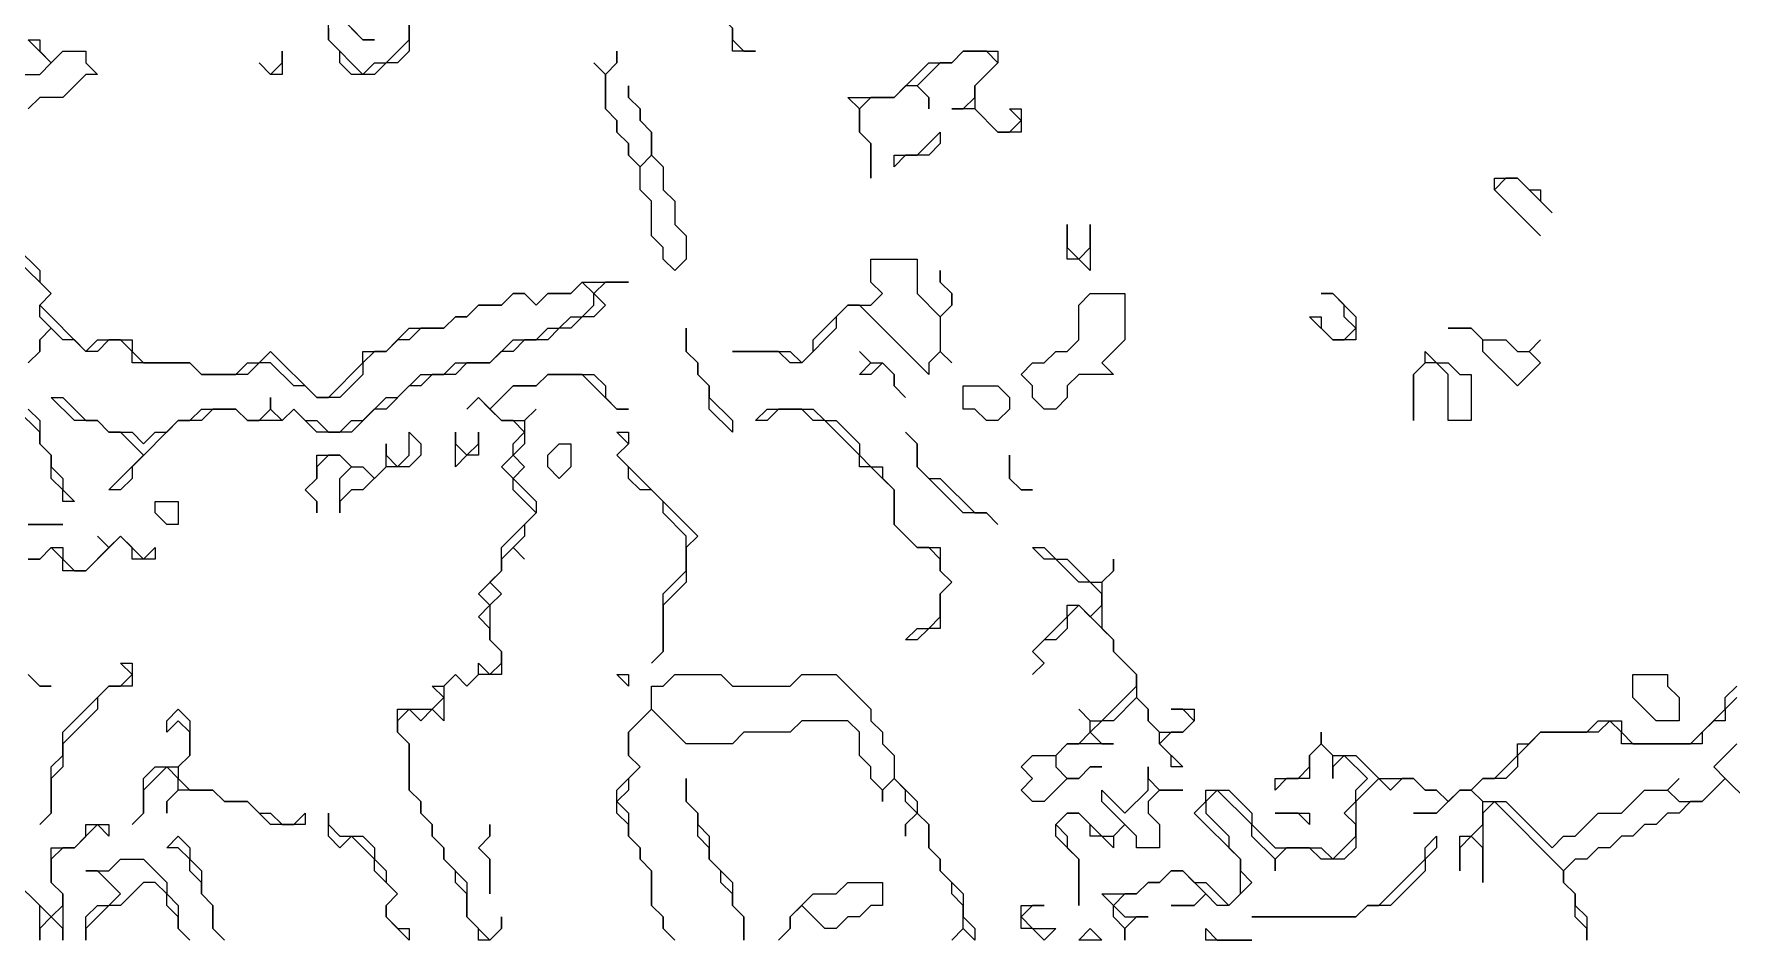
# Model space of a CAD drawing. Header units: metres. Extents: x 0 to 96.9, y 0 to 54.3.
# Drawn here: x 62.75 to 77.45, y 0 to 7.85 of the extents above; entities that cross this region are included whole.
import ezdxf

# ---------------------------------------------------------------- set-up
doc = ezdxf.new("R2010")
doc.units = ezdxf.units.M

msp = doc.modelspace()

# ---------------------------------------------------------------- linework, layer by layer
for points in [[(68.8, 7.7), (68.8, 7.9), (68.7, 8), (68.7, 8.2), (68.6, 8.3), (68.6, 8.4), (68.5, 8.5), (68.3, 8.5), (68.2, 8.6), (68.1, 8.5), (68.2, 8.6), (68.3, 8.6), (68.4, 8.5), (68.6, 8.5), (68.6, 8.4), (68.7, 8.3), (68.7, 8), (68.8, 7.9), (68.8, 7.8), (68.9, 7.7), (69, 7.7)], [(64.8, 7.5), (64.7, 7.6), (64.8, 7.5), (64.9, 7.6), (64.9, 7.7), (64.9, 7.5)], [(68.3, 5.8), (68.2, 5.9), (68.2, 6), (68.1, 6.1), (68.1, 6.4), (68, 6.5), (68, 6.7), (67.9, 6.8), (67.9, 6.9), (67.8, 7), (67.8, 7.1), (67.7, 7.2), (67.7, 7.5), (67.6, 7.6), (67.7, 7.5), (67.8, 7.6), (67.8, 7.7), (67.8, 7.6), (67.7, 7.5), (67.7, 7.2), (67.8, 7.1), (67.8, 7), (67.9, 6.9), (67.9, 6.8), (68, 6.7), (68.1, 6.8), (68.1, 7), (68, 7.1), (68, 7.2), (67.9, 7.3), (67.9, 7.4), (67.9, 7.3), (68, 7.2), (68, 7.1), (68.1, 7), (68.1, 6.8), (68.2, 6.7), (68.2, 6.5), (68.3, 6.4), (68.3, 6.2), (68.4, 6.1), (68.4, 5.9)], [(70, 6.6), (70, 6.9), (69.9, 7), (69.9, 7.2), (69.8, 7.3), (70.2, 7.3), (70.5, 7.6), (70.7, 7.6), (70.8, 7.7), (71.1, 7.7), (71.1, 7.6), (70.9, 7.4), (70.9, 7.2), (71.1, 7), (71.2, 7), (71.3, 7.1), (71.2, 7.2), (71.3, 7.2), (71.3, 7), (71.1, 7), (70.9, 7.2), (70.7, 7.2), (70.8, 7.2), (70.9, 7.3), (70.9, 7.4), (71.1, 7.6), (71, 7.7), (70.8, 7.7), (70.7, 7.6), (70.6, 7.6), (70.4, 7.4), (70.5, 7.3), (70.5, 7.2), (70.5, 7.3), (70.4, 7.4), (70.3, 7.4), (70.2, 7.3), (70, 7.3), (69.9, 7.2), (69.9, 7), (70, 6.9)], [(70.2, 6.7), (70.2, 6.8), (70.4, 6.8), (70.6, 7), (70.6, 6.9), (70.5, 6.8), (70.3, 6.8)], [(75.8, 6.1), (75.4, 6.5), (75.4, 6.6), (75.6, 6.6), (75.7, 6.5), (75.8, 6.5), (75.8, 6.4), (75.9, 6.3), (75.6, 6.6), (75.5, 6.6), (75.4, 6.5)], [(71.9, 5.8), (71.8, 5.9), (71.7, 5.9), (71.7, 6.2), (71.7, 6), (71.8, 5.9), (71.9, 6), (71.9, 6.2)], [(70.5, 4.9), (69.9, 5.5), (69.8, 5.5), (69.7, 5.4), (69.7, 5.3), (69.4, 5), (69.3, 5), (69.2, 5.1), (68.8, 5.1), (69.3, 5.1), (69.4, 5), (69.5, 5.1), (69.5, 5.2), (69.8, 5.5), (70, 5.5), (70.1, 5.6), (70, 5.7), (70, 5.9), (70.4, 5.9), (70.4, 5.6), (70.6, 5.4), (70.7, 5.5), (70.7, 5.6), (70.6, 5.7), (70.6, 5.8), (70.6, 5.7), (70.7, 5.6), (70.7, 5.5), (70.6, 5.4), (70.6, 5.1), (70.7, 5), (70.6, 5.1), (70.5, 5)], [(71.5, 4.6), (71.4, 4.7), (71.4, 4.8), (71.3, 4.9), (71.4, 5), (71.5, 5), (71.6, 5.1), (71.7, 5.1), (71.8, 5.2), (71.8, 5.5), (71.9, 5.6), (72.2, 5.6), (72.2, 5.2), (72, 5), (72.1, 4.9), (71.8, 4.9), (71.7, 4.8), (71.7, 4.7), (71.6, 4.6)], [(74, 5.2), (73.8, 5.4), (73.9, 5.4), (73.9, 5.3), (74, 5.2), (74.1, 5.2), (74.2, 5.3), (74.1, 5.4), (74.1, 5.5), (74, 5.6), (73.9, 5.6), (74, 5.6), (74.2, 5.4), (74.2, 5.2)], [(68.8, 4.4), (68.6, 4.6), (68.6, 4.8), (68.5, 4.9), (68.5, 5), (68.4, 5.1), (68.4, 5.3), (68.4, 5.1), (68.5, 5), (68.5, 4.9), (68.6, 4.8), (68.6, 4.7), (68.8, 4.5)], [(75.6, 4.8), (75.3, 5.1), (75.3, 5.2), (75.2, 5.3), (75, 5.3), (75.2, 5.3), (75.3, 5.2), (75.5, 5.2), (75.6, 5.1), (75.7, 5.1), (75.8, 5.2), (75.7, 5.1), (75.8, 5)], [(70.3, 4.7), (70.2, 4.8), (70.2, 4.9), (70.1, 5), (70, 4.9), (69.9, 4.9), (70, 5), (69.9, 5.1), (70, 5), (70.1, 5), (70.2, 4.9), (70.2, 4.8)], [(74.7, 4.5), (74.7, 4.9), (74.8, 5), (74.8, 5.1), (74.9, 5), (75, 5), (75.1, 4.9), (75.2, 4.9), (75.2, 4.5), (75, 4.5), (75, 4.9), (74.9, 5), (74.8, 5), (74.7, 4.9)], [(66.6, 0), (66.6, 0.1), (66.5, 0.2), (66.5, 0.4), (66.4, 0.5), (66.4, 0.6), (66.3, 0.7), (66.3, 0.8), (66.2, 0.9), (66.2, 1), (66.1, 1.1), (66.1, 1.2), (66, 1.3), (66, 1.7), (65.9, 1.8), (65.9, 2), (66.2, 2), (66.3, 2.1), (66.2, 2.2), (66.3, 2.2), (66.4, 2.3), (66.5, 2.2), (66.6, 2.3), (66.6, 2.4), (66.7, 2.3), (66.8, 2.4), (66.8, 2.5), (66.7, 2.6), (66.7, 2.7), (66.6, 2.8), (66.7, 2.9), (66.6, 3), (66.8, 3.2), (66.8, 3.4), (67.1, 3.7), (66.9, 3.9), (66.9, 4), (66.8, 4.1), (66.9, 4.2), (66.9, 4.3), (67, 4.4), (66.9, 4.5), (66.8, 4.5), (66.6, 4.7), (66.5, 4.6), (66.6, 4.7), (66.7, 4.6), (66.9, 4.8), (67.1, 4.8), (67.2, 4.9), (67.6, 4.9), (67.7, 4.8), (67.7, 4.7), (67.8, 4.6), (67.9, 4.6), (67.8, 4.6), (67.5, 4.9), (67.2, 4.9), (67.1, 4.8), (66.9, 4.8), (66.7, 4.6), (66.8, 4.5), (67, 4.5), (67.1, 4.6), (67, 4.5), (67, 4.3), (66.9, 4.2), (67, 4.1), (66.9, 4), (67.1, 3.8), (67.1, 3.7), (67, 3.6), (67, 3.5), (66.9, 3.4), (67, 3.3), (66.9, 3.4), (66.8, 3.3), (66.8, 3.2), (66.7, 3.1), (66.8, 3), (66.7, 2.9), (66.7, 2.6), (66.8, 2.5), (66.8, 2.3), (66.6, 2.3), (66.5, 2.2), (66.4, 2.3), (66.3, 2.2), (66.3, 1.9), (66.2, 2), (66.1, 1.9), (66, 2), (65.9, 1.9), (65.9, 1.8), (66, 1.7), (66, 1.3), (66.1, 1.2), (66.1, 1.1), (66.2, 1), (66.2, 0.9), (66.3, 0.8), (66.3, 0.7), (66.5, 0.5), (66.5, 0.2), (66.7, 0), (66.8, 0.1), (66.8, 0.2), (66.8, 0.1), (66.7, 0)], [(71, 4.5), (70.9, 4.6), (70.8, 4.6), (70.8, 4.8), (71.1, 4.8), (71.2, 4.7), (71.2, 4.6), (71.1, 4.5)], [(70.3, 2.6), (70.4, 2.7), (70.5, 2.7), (70.6, 2.8), (70.6, 3), (70.7, 3.1), (70.6, 3.2), (70.6, 3.3), (70.5, 3.4), (70.4, 3.4), (70.2, 3.6), (70.2, 3.9), (70, 4.1), (69.9, 4.1), (69.9, 4.2), (69.6, 4.5), (69.5, 4.5), (69.4, 4.6), (69.2, 4.6), (69.1, 4.5), (69, 4.5), (69.1, 4.6), (69.5, 4.6), (69.6, 4.5), (69.7, 4.5), (69.9, 4.3), (69.9, 4.2), (70, 4.1), (70.1, 4.1), (70.1, 4), (70.2, 3.9), (70.2, 3.6), (70.4, 3.4), (70.6, 3.4), (70.6, 3.2), (70.7, 3.1), (70.6, 3), (70.6, 2.7), (70.5, 2.7), (70.4, 2.6)], [(65.2, 3.7), (65.2, 3.8), (65.1, 3.9), (65.2, 4), (65.2, 4.2), (65.4, 4.2), (65.5, 4.1), (65.6, 4.1), (65.7, 4), (65.8, 4.1), (65.8, 4.3), (65.8, 4.2), (65.9, 4.1), (66, 4.2), (66, 4.4), (66.1, 4.3), (66.1, 4.2), (66, 4.1), (65.8, 4.1), (65.6, 3.9), (65.5, 3.9), (65.4, 3.8), (65.4, 3.7), (65.4, 4), (65.5, 4.1), (65.4, 4.2), (65.3, 4.2), (65.2, 4.1), (65.2, 4), (65.1, 3.9), (65.2, 3.8)], [(66.4, 4.1), (66.4, 4.4), (66.4, 4.3), (66.5, 4.2), (66.6, 4.3), (66.6, 4.4), (66.6, 4.2), (66.5, 4.2)], [(67.3, 4), (67.2, 4.1), (67.2, 4.2), (67.3, 4.3), (67.4, 4.3), (67.4, 4.1)], [(68.1, 2.4), (68.2, 2.5), (68.2, 3), (68.4, 3.2), (68.4, 3.5), (68.2, 3.7), (68.2, 3.8), (68.1, 3.9), (68, 3.9), (67.9, 4), (67.9, 4.1), (67.8, 4.2), (67.9, 4.3), (67.8, 4.4), (67.9, 4.4), (67.9, 4.3), (67.8, 4.2), (68.5, 3.5), (68.4, 3.4), (68.4, 3.1), (68.2, 2.9), (68.2, 2.5)], [(71.1, 3.6), (71, 3.7), (70.8, 3.7), (70.4, 4.1), (70.4, 4.3), (70.3, 4.4), (70.4, 4.3), (70.4, 4.1), (70.5, 4), (70.6, 4), (70.9, 3.7), (71, 3.7)], [(71.3, 3.9), (71.2, 4), (71.2, 4.2), (71.2, 4), (71.3, 3.9), (71.4, 3.9)], [(63.9, 3.6), (63.8, 3.7), (63.8, 3.8), (64, 3.8), (64, 3.6)], [(71.4, 1.2), (71.3, 1.3), (71.4, 1.4), (71.3, 1.5), (71.4, 1.6), (71.6, 1.6), (71.7, 1.7), (71.8, 1.7), (71.9, 1.8), (71.9, 1.9), (71.8, 2), (71.9, 1.9), (72, 1.9), (72.3, 2.2), (72.3, 2.3), (72.1, 2.5), (72.1, 2.6), (71.8, 2.9), (71.7, 2.8), (71.7, 2.7), (71.6, 2.6), (71.5, 2.6), (71.4, 2.5), (71.5, 2.4), (71.4, 2.3), (71.5, 2.4), (71.4, 2.5), (71.7, 2.8), (71.7, 2.9), (71.8, 2.9), (71.9, 2.8), (72, 2.9), (72, 3), (71.9, 3.1), (71.8, 3.1), (71.6, 3.3), (71.5, 3.3), (71.4, 3.4), (71.5, 3.4), (71.6, 3.3), (71.7, 3.3), (71.9, 3.1), (72, 3.1), (72.1, 3.2), (72.1, 3.3), (72.1, 3.2), (72, 3.1), (72, 2.7), (72.1, 2.6), (72.1, 2.5), (72.3, 2.3), (72.3, 2.1), (72.4, 2), (72.4, 1.9), (72.5, 1.8), (72.7, 1.8), (72.8, 1.9), (72.7, 2), (72.6, 2), (72.8, 2), (72.8, 1.9), (72.7, 1.8), (72.6, 1.8), (72.5, 1.7), (72.7, 1.5), (72.6, 1.5), (72.6, 1.6), (72.5, 1.7), (72.5, 1.8), (72.4, 1.9), (72.4, 2), (72.3, 2.1), (72.1, 1.9), (72, 1.9), (71.9, 1.8), (72, 1.7), (72.1, 1.7), (71.7, 1.7), (71.6, 1.6), (71.6, 1.5), (71.7, 1.4), (71.8, 1.4), (71.9, 1.5), (72, 1.5), (71.9, 1.5), (71.8, 1.4), (71.7, 1.4), (71.5, 1.2)], [(62.8, 1), (62.9, 1.1), (62.9, 1.5), (63, 1.6), (63, 1.8), (63.4, 2.2), (63.5, 2.2), (63.6, 2.3), (63.5, 2.4), (63.6, 2.4), (63.6, 2.2), (63.4, 2.2), (63.3, 2.1), (63.3, 2), (63, 1.7), (63, 1.5), (62.9, 1.4), (62.9, 1.1)], [(67.9, 2.2), (67.8, 2.3), (67.9, 2.3)], [(68.3, 0), (68.2, 0.1), (68.2, 0.2), (68.1, 0.3), (68.1, 0.6), (68, 0.7), (68, 0.8), (67.9, 0.9), (67.9, 1), (67.8, 1.1), (67.8, 1.3), (68, 1.5), (67.9, 1.6), (67.9, 1.8), (68.1, 2), (68.1, 2.2), (68.2, 2.2), (68.3, 2.3), (68.7, 2.3), (68.8, 2.2), (69.3, 2.2), (69.4, 2.3), (69.7, 2.3), (70, 2), (70, 1.9), (70.1, 1.8), (70.1, 1.7), (70.2, 1.6), (70.2, 1.4), (70.4, 1.2), (70.4, 1.1), (70.5, 1), (70.5, 0.8), (70.6, 0.7), (70.6, 0.6), (70.8, 0.4), (70.8, 0.2), (70.9, 0.1), (70.9, 0), (70.8, 0.1), (70.7, 0), (70.8, 0.1), (70.8, 0.3), (70.7, 0.4), (70.7, 0.5), (70.6, 0.6), (70.6, 0.7), (70.5, 0.8), (70.5, 1), (70.4, 1.1), (70.3, 1), (70.3, 0.9), (70.3, 1), (70.4, 1.1), (70.3, 1.2), (70.3, 1.3), (70.2, 1.4), (70.1, 1.3), (70.1, 1.2), (70.1, 1.3), (70, 1.4), (70, 1.5), (69.9, 1.6), (69.9, 1.8), (69.8, 1.9), (69.4, 1.9), (69.3, 1.8), (68.9, 1.8), (68.8, 1.7), (68.4, 1.7), (68.1, 2), (67.9, 1.8), (67.9, 1.6), (68, 1.5), (67.9, 1.4), (67.9, 1.3), (67.8, 1.2), (67.9, 1.1), (67.9, 0.9), (68, 0.8), (68, 0.7), (68.1, 0.6), (68.1, 0.3), (68.2, 0.2), (68.2, 0.1)], [(76.8, 1.9), (76.6, 2.1), (76.6, 2.3), (76.9, 2.3), (76.9, 2.2), (77, 2.1), (77, 1.9)], [(63.6, 1), (63.7, 1.1), (63.7, 1.4), (63.8, 1.5), (64, 1.5), (64.1, 1.6), (64.1, 1.8), (64, 1.9), (63.9, 1.8), (63.9, 1.9), (64, 2), (64.1, 1.9), (64.1, 1.6), (64, 1.5), (64, 1.4), (64.1, 1.3), (64.3, 1.3), (64.4, 1.2), (64.6, 1.2), (64.7, 1.1), (64.8, 1.1), (64.9, 1), (65, 1), (65.1, 1.1), (65.1, 1), (64.8, 1), (64.6, 1.2), (64.4, 1.2), (64.3, 1.3), (64, 1.3), (63.9, 1.2), (63.9, 1.1), (63.9, 1.2), (64, 1.3), (64, 1.4), (63.9, 1.5), (63.7, 1.3), (63.7, 1.1)], [(71.8, 0.3), (71.8, 0.7), (71.6, 0.9), (71.6, 1), (71.7, 1.1), (71.8, 1.1), (72, 0.9), (72.1, 0.9), (72.2, 1), (72, 1.2), (72, 1.3), (72.2, 1.1), (72.4, 1.3), (72.4, 1.5), (72.4, 1.4), (72.5, 1.3), (72.7, 1.3), (72.5, 1.3), (72.4, 1.2), (72.4, 1.1), (72.5, 1), (72.5, 0.8), (72.3, 0.8), (72.3, 0.9), (72.2, 1), (72.1, 0.9), (72.1, 0.8), (72, 0.9), (71.9, 0.9), (71.9, 1), (71.8, 1.1), (71.7, 1.1), (71.6, 1), (71.7, 0.9), (71.7, 0.8), (71.8, 0.7)], [(68.9, 0), (68.9, 0.2), (68.8, 0.3), (68.8, 0.4), (68.7, 0.5), (68.7, 0.6), (68.6, 0.7), (68.6, 0.8), (68.5, 0.9), (68.5, 1.1), (68.4, 1.2), (68.4, 1.4), (68.4, 1.2), (68.5, 1.1), (68.5, 1), (68.6, 0.9), (68.6, 0.7), (68.8, 0.5), (68.8, 0.3), (68.9, 0.2)], [(66, 0), (65.8, 0.2), (65.8, 0.3), (65.9, 0.4), (65.7, 0.6), (65.7, 0.7), (65.5, 0.9), (65.4, 0.8), (65.3, 0.9), (65.3, 1.1), (65.3, 1), (65.4, 0.9), (65.6, 0.9), (65.7, 0.8), (65.7, 0.7), (65.8, 0.6), (65.8, 0.5), (65.9, 0.4), (65.8, 0.3), (65.8, 0.2), (65.9, 0.1), (66, 0.1)], [(73.8, 1), (73.7, 1.1), (73.5, 1.1), (73.8, 1.1)], [(64.4, 0), (64.3, 0.1), (64.3, 0.3), (64.2, 0.4), (64.2, 0.5), (64.1, 0.6), (64.1, 0.7), (64, 0.8), (63.9, 0.8), (64, 0.9), (64.1, 0.8), (64.1, 0.7), (64.2, 0.6), (64.2, 0.4), (64.3, 0.3), (64.3, 0.1)], [(66.7, 0.4), (66.7, 0.7), (66.6, 0.8), (66.7, 0.9), (66.7, 1), (66.7, 0.9), (66.6, 0.8), (66.7, 0.7)], [(73.3, 0.2), (74.2, 0.2), (74.3, 0.3), (74.4, 0.3), (74.8, 0.7), (74.8, 0.8), (74.9, 0.9), (74.9, 0.8), (74.8, 0.7), (74.8, 0.6), (74.5, 0.3), (74.3, 0.3), (74.2, 0.2)], [(63.2, 0), (63.2, 0.2), (63.3, 0.3), (63.4, 0.3), (63.5, 0.4), (63.3, 0.6), (63.2, 0.6), (63.4, 0.6), (63.5, 0.7), (63.7, 0.7), (63.9, 0.5), (63.9, 0.4), (64, 0.3), (64, 0.1), (64.1, 0), (64, 0.1), (64, 0.2), (63.9, 0.3), (63.9, 0.4), (63.8, 0.5), (63.7, 0.5), (63.5, 0.3), (63.4, 0.3), (63.2, 0.1)], [(69.2, 0), (69.3, 0.1), (69.3, 0.2), (69.5, 0.4), (69.7, 0.4), (69.8, 0.5), (70.1, 0.5), (70.1, 0.3), (70, 0.3), (69.9, 0.2), (69.8, 0.2), (69.7, 0.1), (69.6, 0.1), (69.4, 0.3), (69.3, 0.2), (69.3, 0.1)], [(71.5, 0), (71.4, 0.1), (71.3, 0.1), (71.3, 0.3), (71.5, 0.3), (71.4, 0.3), (71.3, 0.2), (71.4, 0.1), (71.6, 0.1)], [(71.8, 0), (71.9, 0.1), (72, 0)], [(72.9, 0), (72.9, 0.1), (73, 0), (73.3, 0)]]:
    msp.add_lwpolyline(points, close=True)
for points in [[(65.3, 7.9), (65.3, 7.8), (65.6, 7.5), (65.7, 7.6), (65.8, 7.6), (66, 7.8), (66, 8.2)], [(66, 8.2), (66, 7.7), (65.9, 7.6), (65.8, 7.6), (65.7, 7.5), (65.5, 7.5), (65.4, 7.6), (65.4, 7.7), (65.3, 7.8), (65.3, 8)], [(65.5, 7.9), (65.6, 7.8), (65.7, 7.8), (65.6, 7.8), (65.4, 8)], [(62.3, 7.5), (62.8, 7.5), (62.9, 7.6), (62.7, 7.8)], [(62.7, 7.8), (62.8, 7.8), (62.8, 7.7), (62.9, 7.6), (63, 7.7), (63.2, 7.7), (63.2, 7.6), (63.3, 7.5), (63.2, 7.5), (63, 7.3), (62.8, 7.3), (62.7, 7.2)], [(62.6, 6), (62.8, 5.8), (62.8, 5.7), (62.9, 5.6), (62.8, 5.5), (63.2, 5.1), (63.3, 5.2), (63.6, 5.2), (63.6, 5.1), (63.7, 5), (64.1, 5), (64.2, 4.9), (64.5, 4.9), (64.6, 5), (64.7, 5), (64.8, 5.1), (65.2, 4.7), (65.3, 4.7), (65.6, 5), (65.6, 5.1), (65.8, 5.1), (66, 5.3), (66.3, 5.3), (66.4, 5.4), (66.5, 5.4), (66.6, 5.5), (66.8, 5.5), (66.9, 5.6), (67, 5.6), (67.1, 5.5), (67.2, 5.6), (67.4, 5.6), (67.5, 5.7), (67.9, 5.7), (67.7, 5.7), (67.6, 5.6), (67.7, 5.5), (67.6, 5.4), (67.5, 5.4), (67.4, 5.3), (67.3, 5.3), (67.2, 5.2), (67, 5.2), (66.9, 5.1), (66.8, 5.1), (66.7, 5), (66.5, 5), (66.4, 4.9), (66.2, 4.9), (66.1, 4.8), (66, 4.8), (65.8, 4.6), (65.7, 4.6), (65.5, 4.4), (65.2, 4.4), (65, 4.6), (64.9, 4.5), (64.6, 4.5), (64.5, 4.6), (64.3, 4.6), (64.2, 4.5), (64, 4.5), (63.6, 4.1), (63.6, 4), (63.5, 3.9), (63.4, 3.9), (63.7, 4.2), (63.5, 4.4), (63.4, 4.4), (63.3, 4.5), (63.1, 4.5), (62.9, 4.7), (63, 4.7), (63.2, 4.5), (63.3, 4.5), (63.4, 4.4), (63.6, 4.4), (63.7, 4.3), (63.8, 4.4), (63.9, 4.4), (64, 4.5), (64.1, 4.5), (64.2, 4.6), (64.5, 4.6), (64.6, 4.5), (64.7, 4.5), (64.8, 4.6), (64.8, 4.7), (64.8, 4.6), (64.9, 4.5), (65, 4.6), (65.1, 4.5), (65.2, 4.5), (65.3, 4.4), (65.4, 4.4), (65.5, 4.5), (65.6, 4.5), (65.8, 4.7), (65.9, 4.7), (66.1, 4.9), (66.3, 4.9), (66.4, 5), (66.7, 5), (66.9, 5.2), (67.1, 5.2), (67.2, 5.3), (67.3, 5.3), (67.4, 5.4), (67.5, 5.4), (67.6, 5.5), (67.6, 5.6), (67.5, 5.7), (67.4, 5.6), (67.2, 5.6), (67.1, 5.5), (67, 5.6), (66.9, 5.6), (66.8, 5.5), (66.6, 5.5), (66.5, 5.4), (66.4, 5.4), (66.3, 5.3), (66.1, 5.3), (66, 5.2), (65.9, 5.2), (65.8, 5.1), (65.7, 5.1), (65.6, 5), (65.6, 4.9), (65.4, 4.7), (65.2, 4.7), (65.1, 4.8), (65, 4.8), (64.8, 5), (64.7, 5), (64.6, 4.9), (64.2, 4.9), (64.1, 5), (63.6, 5), (63.6, 5.1), (63.5, 5.2), (63.4, 5.2), (63.3, 5.1), (63.2, 5.1), (63.1, 5.2), (63, 5.2), (62.9, 5.3), (62.8, 5.2), (62.8, 5.1), (62.7, 5)], [(62.7, 5), (62.8, 5.1), (62.8, 5.2), (62.9, 5.3), (62.8, 5.4), (62.8, 5.5), (62.9, 5.6), (62.6, 5.9)], [(62.7, 4.6), (62.8, 4.5), (62.8, 4.3), (62.9, 4.2), (62.9, 4.1), (63, 4), (63, 3.9), (63.1, 3.8), (63, 3.8), (63, 3.9), (62.9, 4), (62.9, 4.2), (62.8, 4.3), (62.8, 4.4), (62.6, 4.6)], [(62.7, 3.6), (63, 3.6), (62.7, 3.6)], [(62.7, 3.3), (62.8, 3.3), (62.9, 3.4), (63, 3.4), (63, 3.3), (63.1, 3.2), (63.2, 3.2), (63.4, 3.4), (63.3, 3.5), (63.4, 3.4), (63.5, 3.5), (63.7, 3.3), (63.8, 3.4), (63.8, 3.3), (63.6, 3.3), (63.6, 3.4), (63.5, 3.5), (63.2, 3.2), (63, 3.2), (63, 3.3), (62.9, 3.4), (62.8, 3.3), (62.7, 3.3)], [(62.7, 2.3), (62.8, 2.2), (62.9, 2.2), (62.8, 2.2), (62.7, 2.3)], [(77.6, 1.2), (77.4, 1.4), (77.2, 1.2), (77.1, 1.2), (77, 1.1), (76.9, 1.1), (76.8, 1), (76.7, 1), (76.6, 0.9), (76.5, 0.9), (76.4, 0.8), (76.3, 0.8), (76.2, 0.7), (76.1, 0.7), (76, 0.6), (76, 0.5), (76.1, 0.4), (76.1, 0.3), (76.2, 0.2), (76.2, 0), (76.2, 0.1), (76.1, 0.2), (76.1, 0.4), (76, 0.5), (76, 0.6), (75.4, 1.2), (75.3, 1.1), (75.3, 0.5), (75.3, 0.8), (75.2, 0.9), (75.1, 0.8), (75.1, 0.6), (75.1, 0.9), (75.2, 0.9), (75.3, 1), (75.3, 1.2), (75.2, 1.3), (75.1, 1.3), (74.9, 1.1), (74.7, 1.1), (74.9, 1.1), (75, 1.2), (74.9, 1.3), (74.8, 1.3), (74.7, 1.4), (74.6, 1.4), (74.5, 1.3), (74.4, 1.4), (74.2, 1.2), (74.2, 0.8), (74.1, 0.7), (73.9, 0.7), (73.8, 0.8), (73.6, 0.8), (73.5, 0.7), (73.5, 0.6), (73.5, 0.7), (73.3, 0.9), (73.3, 1), (73, 1.3), (72.9, 1.2), (72.9, 1.1), (73.1, 0.9), (73.1, 0.8), (73.2, 0.7), (73.2, 0.6), (73.3, 0.5), (73.1, 0.3), (73, 0.3), (72.9, 0.4), (72.8, 0.3), (72.6, 0.3), (72.8, 0.3), (72.9, 0.4), (72.7, 0.6), (72.6, 0.6), (72.5, 0.5), (72.4, 0.5), (72.3, 0.4), (72.2, 0.4), (72.1, 0.3), (72.2, 0.2), (72.4, 0.2), (72.3, 0.2), (72.2, 0.1), (72.2, 0), (72.2, 0.1), (72.1, 0.2), (72.1, 0.3), (72, 0.4), (72.3, 0.4), (72.4, 0.5), (72.5, 0.5), (72.6, 0.6), (72.7, 0.6), (72.8, 0.5), (72.9, 0.5), (73.1, 0.3), (73.2, 0.4), (73.2, 0.7), (72.8, 1.1), (72.9, 1.2), (72.9, 1.3), (73.1, 1.3), (73.3, 1.1), (73.3, 1), (73.5, 0.8), (73.9, 0.8), (74, 0.7), (74.2, 0.9), (74.2, 1), (74.1, 1.1), (74.2, 1.2), (74.2, 1.3), (74.3, 1.4), (74.1, 1.6), (74, 1.5), (74, 1.4), (74, 1.6), (73.9, 1.7), (73.8, 1.6), (73.8, 1.4), (73.6, 1.4), (73.5, 1.3), (73.5, 1.4), (73.7, 1.4), (73.8, 1.5), (73.8, 1.6), (73.9, 1.7), (73.9, 1.8), (73.9, 1.7), (74, 1.6), (74.2, 1.6), (74.4, 1.4), (74.7, 1.4), (74.8, 1.3), (74.9, 1.3), (75, 1.2), (75.1, 1.3), (75.2, 1.3), (75.3, 1.4), (75.4, 1.4), (75.6, 1.6), (75.6, 1.7), (75.7, 1.7), (75.8, 1.8), (76.2, 1.8), (76.3, 1.9), (76.5, 1.9), (76.5, 1.8), (76.6, 1.7), (77.1, 1.7), (77.4, 2), (77.4, 2.1), (77.5, 2.2)], [(77.5, 2.1), (77.4, 2), (77.4, 1.9), (77.3, 1.9), (77.2, 1.8), (77.2, 1.7), (76.5, 1.7), (76.5, 1.8), (76.4, 1.9), (76.3, 1.8), (75.8, 1.8), (75.6, 1.6), (75.6, 1.5), (75.5, 1.4), (75.3, 1.4), (75.2, 1.3), (75.3, 1.2), (75.5, 1.2), (75.9, 0.8), (76, 0.9), (76.1, 0.9), (76.3, 1.1), (76.5, 1.1), (76.7, 1.3), (76.9, 1.3), (77, 1.4), (76.9, 1.3), (77, 1.2), (77.2, 1.2), (77.4, 1.4), (77.3, 1.5), (77.5, 1.7)], [(62.7, 0.4), (62.9, 0.2), (63, 0.3), (63, 0.4), (62.9, 0.5), (62.9, 0.8), (63.1, 0.8), (63.2, 0.9), (63.2, 1), (63.4, 1), (63.4, 0.9), (63.3, 1), (63.1, 0.8), (63, 0.8), (62.9, 0.7), (62.9, 0.5), (63, 0.4), (63, 0), (63, 0.1), (62.9, 0.2), (62.8, 0.1), (62.8, 0), (62.8, 0.3), (62.6, 0.5)]]:
    msp.add_lwpolyline(points)

doc.saveas('drawing.dxf')
